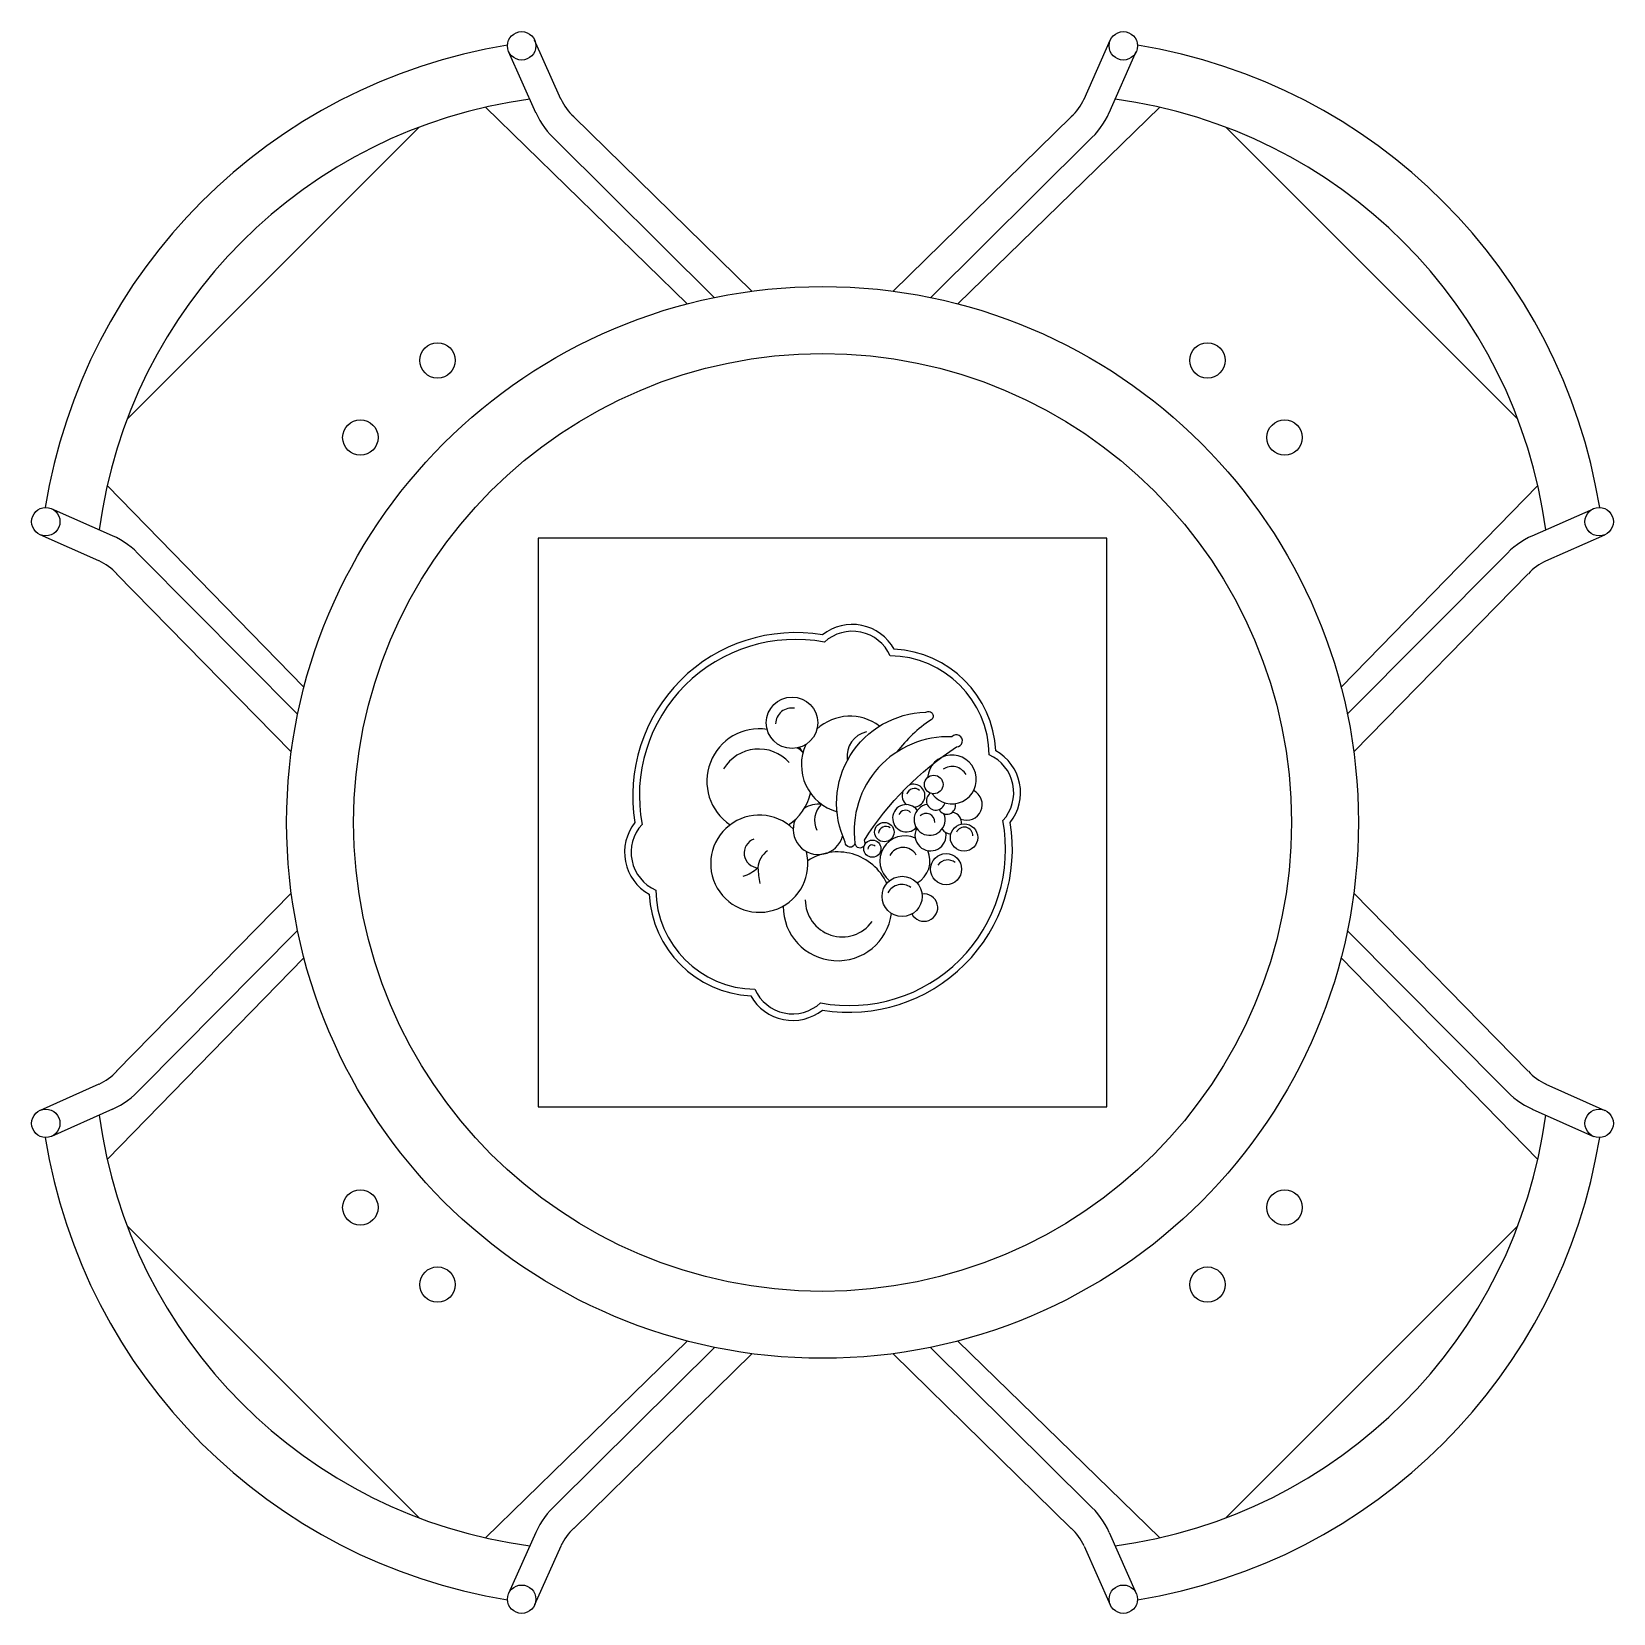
# Model space of a CAD drawing. Header units: millimetres. Extents: x -923.2 to -922.02, y 2631.81 to 2632.99.
import ezdxf

# ---------------------------------------------------------------- set-up
doc = ezdxf.new("R2010")
doc.units = ezdxf.units.MM
doc.header["$LTSCALE"] = 10
doc.layers.add('Móveis_mesas', color=2, linetype='Continuous')

msp = doc.modelspace()

# ---------------------------------------------------------------- linework, layer by layer
at = {"layer": 'Móveis_mesas'}
for p, q in [((-922.8014, 2632.9438), (-922.821, 2632.9878)), ((-922.4109, 2632.9438), (-922.3913, 2632.9878)), ((-922.8201, 2632.9336), (-922.8404, 2632.9792)), ((-922.3922, 2632.9336), (-922.3719, 2632.9792)), ((-922.6588, 2632.8003), (-922.7917, 2632.9306)), ((-922.5535, 2632.8003), (-922.4206, 2632.9306)), ((-922.6868, 2632.7955), (-922.8049, 2632.9129)), ((-922.5254, 2632.7955), (-922.4074, 2632.9129)), ((-923.136, 2632.6177), (-923.1816, 2632.638)), ((-922.0763, 2632.6177), (-922.0307, 2632.638)), ((-923.1462, 2632.599), (-923.1902, 2632.6186)), ((-922.0661, 2632.599), (-922.0221, 2632.6186)), ((-922.9979, 2632.4845), (-923.1152, 2632.6025)), ((-922.2144, 2632.4845), (-922.097, 2632.6025)), ((-923.0027, 2632.4564), (-923.133, 2632.5893)), ((-922.2096, 2632.4564), (-922.0793, 2632.5893)), ((-923.0027, 2632.3511), (-923.133, 2632.2182)), ((-922.2096, 2632.3511), (-922.0793, 2632.2182)), ((-922.9979, 2632.3231), (-923.1152, 2632.205)), ((-922.2144, 2632.3231), (-922.097, 2632.205)), ((-923.1462, 2632.2085), (-923.1902, 2632.1889)), ((-922.0661, 2632.2085), (-922.0221, 2632.1889)), ((-923.136, 2632.1898), (-923.1816, 2632.1695)), ((-922.0763, 2632.1898), (-922.0307, 2632.1695)), ((-922.6868, 2632.012), (-922.8049, 2631.8946)), ((-922.6588, 2632.0072), (-922.7917, 2631.8769)), ((-922.5535, 2632.0072), (-922.4206, 2631.8769)), ((-922.5254, 2632.012), (-922.4074, 2631.8946)), ((-922.8201, 2631.8739), (-922.8404, 2631.8283)), ((-922.8014, 2631.8637), (-922.821, 2631.8197)), ((-922.4109, 2631.8637), (-922.3913, 2631.8197)), ((-922.3922, 2631.8739), (-922.3719, 2631.8283))]:
    msp.add_line(p, q, dxfattribs=at)
at = {"layer": 'Móveis_mesas', "color": 1}
for p, q in [((-922.7072, 2632.7908), (-922.8578, 2632.9376)), ((-922.5051, 2632.7908), (-922.3544, 2632.9376)), ((-923.1251, 2632.7048), (-922.9072, 2632.9228)), ((-922.3051, 2632.9228), (-922.0871, 2632.7048)), ((-922.9932, 2632.5048), (-923.14, 2632.6554)), ((-922.2191, 2632.5048), (-922.0723, 2632.6554)), ((-922.9932, 2632.3027), (-923.14, 2632.1521)), ((-922.2191, 2632.3027), (-922.0723, 2632.1521)), ((-922.9072, 2631.8847), (-923.1251, 2632.1027)), ((-922.0871, 2632.1027), (-922.3051, 2631.8847)), ((-922.7072, 2632.0167), (-922.8578, 2631.8699)), ((-922.5051, 2632.0167), (-922.3544, 2631.8699))]:
    msp.add_line(p, q, dxfattribs=at)
msp.add_lwpolyline([(-922.8183, 2632.1916), (-922.394, 2632.1916), (-922.394, 2632.6159), (-922.8183, 2632.6159)], close=True, dxfattribs=at)
for points in [[(-922.6597, 2632.2744, 0.464622), (-922.6061, 2632.2638, 0.515229), (-922.4661, 2632.4038, 0.464622), (-922.4768, 2632.4573, 0.385564), (-922.5526, 2632.5331, 0.464622), (-922.6061, 2632.5438, 0.515229), (-922.7461, 2632.4038, 0.464622), (-922.7355, 2632.3502, 0.385564)], [(-922.6566, 2632.2793, 0.514772), (-922.6076, 2632.2691, 0.527868), (-922.4715, 2632.4052, 0.514772), (-922.4817, 2632.4542, 0.408), (-922.5557, 2632.5282, 0.514772), (-922.6047, 2632.5384, 0.527868), (-922.7408, 2632.4023, 0.514772), (-922.7306, 2632.3533, 0.408)], [(-922.5095, 2632.4677, 0.466248), (-922.5819, 2632.3882, 1.2349), (-922.5749, 2632.3906, -0.107322), (-922.506, 2632.4602, 1.512351)]]:
    msp.add_lwpolyline(points, format="xyb", close=True, dxfattribs=at)
for points in [[(-922.5819, 2632.3882, -0.907273), (-922.5891, 2632.389, -0.543155), (-922.5291, 2632.486, -1.038224), (-922.5251, 2632.4804, 0.085615), (-922.5506, 2632.4564, 0.085615)], [(-922.6475, 2632.4732, 0.800509), (-922.6751, 2632.402, 0.800509)], [(-922.6266, 2632.4058, 1.061423), (-922.5911, 2632.3936, 1.061423)]]:
    msp.add_lwpolyline(points, format="xyb", dxfattribs=at)
at = {"layer": 'Móveis_mesas'}
for centre, radius in [((-922.8307, 2632.9835), 0.0106), ((-922.3816, 2632.9835), 0.0106), ((-922.6061, 2632.4038), 0.4), ((-923.1859, 2632.6283), 0.0106), ((-922.0264, 2632.6283), 0.0106), ((-923.1859, 2632.1792), 0.0106), ((-922.0264, 2632.1792), 0.0106), ((-922.8307, 2631.824), 0.0106), ((-922.3816, 2631.824), 0.0106)]:
    msp.add_circle(centre, radius, dxfattribs=at)
at = {"layer": 'Móveis_mesas', "color": 1}
for centre, radius in [((-922.8935, 2632.7487), 0.0132), ((-922.3188, 2632.7487), 0.0132), ((-922.6061, 2632.4038), 0.35), ((-922.9511, 2632.6911), 0.0132), ((-922.2612, 2632.6911), 0.0132), ((-922.6289, 2632.4782), 0.0192), ((-922.5231, 2632.4321), 0.00695), ((-922.56, 2632.3966), 0.00725), ((-922.5005, 2632.3925), 0.0102), ((-922.5689, 2632.3842), 0.00641), ((-922.5139, 2632.3689), 0.0116), ((-922.5467, 2632.3486), 0.015), ((-922.9511, 2632.1164), 0.0132), ((-922.2612, 2632.1164), 0.0132), ((-922.8935, 2632.0588), 0.0132), ((-922.3188, 2632.0588), 0.0132)]:
    msp.add_circle(centre, radius, dxfattribs=at)
at = {"layer": 'Móveis_mesas'}
for centre, radius, start, end in [((-922.7749, 2632.5725), 0.4167, 99.165, 170.835), ((-922.4374, 2632.5725), 0.4167, 9.165, 80.835), ((-922.7749, 2632.5725), 0.3744, 97.6198, 172.3802), ((-922.7662, 2632.9595), 0.0385, 203.9984, 228.5602), ((-922.446, 2632.9595), 0.0385, 311.4398, 336.0016), ((-922.4374, 2632.5725), 0.3744, 7.6198, 82.3802), ((-922.7648, 2632.9582), 0.0605, 203.9703, 228.5602), ((-922.4474, 2632.9582), 0.0605, 311.4398, 336.0297), ((-923.1606, 2632.5625), 0.0605, 41.4398, 66.0297), ((-922.0517, 2632.5625), 0.0605, 113.9703, 138.5602), ((-923.1618, 2632.5639), 0.0385, 41.4398, 66.0016), ((-922.0504, 2632.5639), 0.0385, 113.9984, 138.5602), ((-923.1618, 2632.2437), 0.0385, 293.9984, 318.5602), ((-922.0504, 2632.2437), 0.0385, 221.4398, 246.0016), ((-923.1606, 2632.2451), 0.0605, 293.9703, 318.5602), ((-922.0517, 2632.2451), 0.0605, 221.4398, 246.0297), ((-922.7749, 2632.235), 0.3744, 187.6198, 262.3802), ((-922.4374, 2632.235), 0.3744, 277.6198, 352.3802), ((-922.7749, 2632.235), 0.4167, 189.165, 260.835), ((-922.4374, 2632.235), 0.4167, 279.165, 350.835), ((-922.7648, 2631.8493), 0.0605, 131.4398, 156.0297), ((-922.4474, 2631.8493), 0.0605, 23.9703, 48.5602), ((-922.7662, 2631.8481), 0.0385, 131.4398, 156.0016), ((-922.446, 2631.8481), 0.0385, 23.9984, 48.5602)]:
    msp.add_arc(centre, radius, start, end, dxfattribs=at)
at = {"layer": 'Móveis_mesas', "color": 1}
for centre, radius, start, end in [((-922.6292, 2632.4773), 0.0119, 79.0385, 179.155), ((-922.5856, 2632.4468), 0.0363, 52.7212, 132.8046), ((-922.5693, 2632.4533), 0.0185, 102.5119, 187.4941), ((-922.6537, 2632.4279), 0.0307, 42.3787, 148.7047), ((-922.6344, 2632.4425), 0.0193, 44.9016, 60.7922), ((-922.6533, 2632.4345), 0.0392, 33.5561, 40.1835), ((-922.5856, 2632.4468), 0.0363, 155.3069, 254.4826), ((-922.5095, 2632.4359), 0.0182, 215.8289, 175.2443), ((-922.5094, 2632.4337), 0.0119, 29.2982, 124.7385), ((-922.5376, 2632.4236), 0.00563, 44.8541, 167.6908), ((-922.5382, 2632.4238), 0.00855, 272.0482, 112.8409), ((-922.6533, 2632.4345), 0.0392, 303.7961, 347.0807), ((-922.6092, 2632.3986), 0.0189, 82.2996, 124.0856), ((-922.5382, 2632.4238), 0.00855, 157.6029, 232.9305), ((-922.5216, 2632.42), 0.00695, 125.8542, 347.4788), ((-922.5133, 2632.4163), 0.00641, 204.9709, 14.7948), ((-922.4985, 2632.4171), 0.0116, 248.0028, 64.032), ((-922.6533, 2632.373), 0.0363, 45.8768, 14.4845), ((-922.596, 2632.4054), 0.0161, 131.9605, 207.1237), ((-922.6092, 2632.3986), 0.0189, 42.2889, 45.5318), ((-922.5436, 2632.4069), 0.0102, 36.216, 317.0799), ((-922.5443, 2632.4074), 0.00546, 46.1962, 154.4412), ((-922.5262, 2632.4058), 0.0116, 99.0612, 22.2387), ((-922.5288, 2632.4041), 0.00643, 357.1823, 133.9486), ((-922.5103, 2632.4034), 0.00802, 124.4268, 128.1422), ((-922.5103, 2632.4034), 0.00802, 353.3448, 82.0284), ((-922.4985, 2632.4171), 0.0116, 207.5606, 210.4157), ((-922.5589, 2632.3954), 0.00542, 52.5949, 176.312), ((-922.5255, 2632.3942), 0.0116, 153.3512, 10.436), ((-922.5103, 2632.4034), 0.00802, 214.6672, 270.1742), ((-922.5003, 2632.3939), 0.00641, 358.2515, 156.3257), ((-922.6535, 2632.381), 0.0111, 110.4345, 265.7979), ((-922.6383, 2632.3692), 0.0161, 123.1944, 177.3906), ((-922.5692, 2632.384), 0.00304, 40.6319, 183.7218), ((-922.5446, 2632.3751), 0.0187, 65.4895, 232.1705), ((-922.5459, 2632.374), 0.0112, 29.2711, 153.304), ((-922.5446, 2632.3751), 0.0187, 298.8735, 24.6021), ((-922.5949, 2632.3412), 0.0406, 25.0127, 123.2097), ((-922.5127, 2632.367), 0.00881, 50.4146, 145.3797), ((-922.678, 2632.3981), 0.0368, 290.2812, 310.0393), ((-922.5706, 2632.3747), 0.0839, 183.2504, 191.2914), ((-922.547, 2632.3458), 0.0117, 54.1531, 151.8622), ((-922.5303, 2632.3402), 0.0102, 207.0547, 98.5948), ((-922.5949, 2632.3412), 0.0406, 179.726, 352.4942), ((-922.5914, 2632.346), 0.0276, 179.8265, 324.0522)]:
    msp.add_arc(centre, radius, start, end, dxfattribs=at)

doc.saveas('drawing.dxf')
